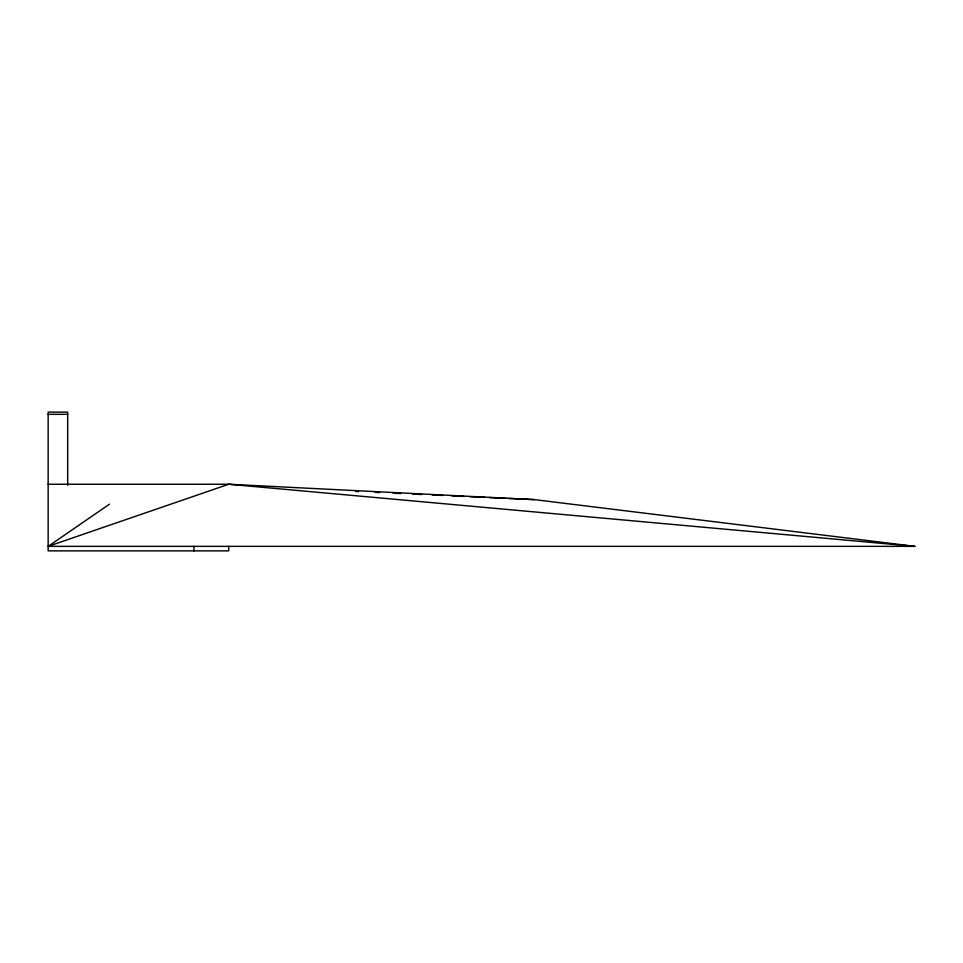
<?xml version="1.0" encoding="UTF-8"?>
<svg xmlns="http://www.w3.org/2000/svg" width="963" height="963" viewBox="0 0 963 963"><rect width="100%" height="100%" fill="white"/><g stroke="black" fill="none" stroke-linecap="round" stroke-linejoin="round"><path stroke-width="1.44" d="M48.15 484.245L228.713 484.245L534.369 499.616L914.85 546.358L48.15 546.358L109.433 504.203M48.15 546.358L228.713 484.245L914.85 546.358M48.15 414.331L67.687 414.331M355.588 491.503L358.597 491.636M375.125 492.382L379.627 492.587M393.157 493.2L400.668 493.55M412.682 494.091L421.698 494.501M432.206 494.982L442.727 495.451M451.743 495.861L463.757 496.414M469.775 496.679L484.798 497.365M489.3 497.57L505.828 498.316M508.837 498.461L534.369 499.616M228.713 546.358L228.713 550.872L48.15 550.872L48.15 412.128L67.687 412.128L67.687 485.304M193.936 546.358L193.936 550.872"/></g></svg>
